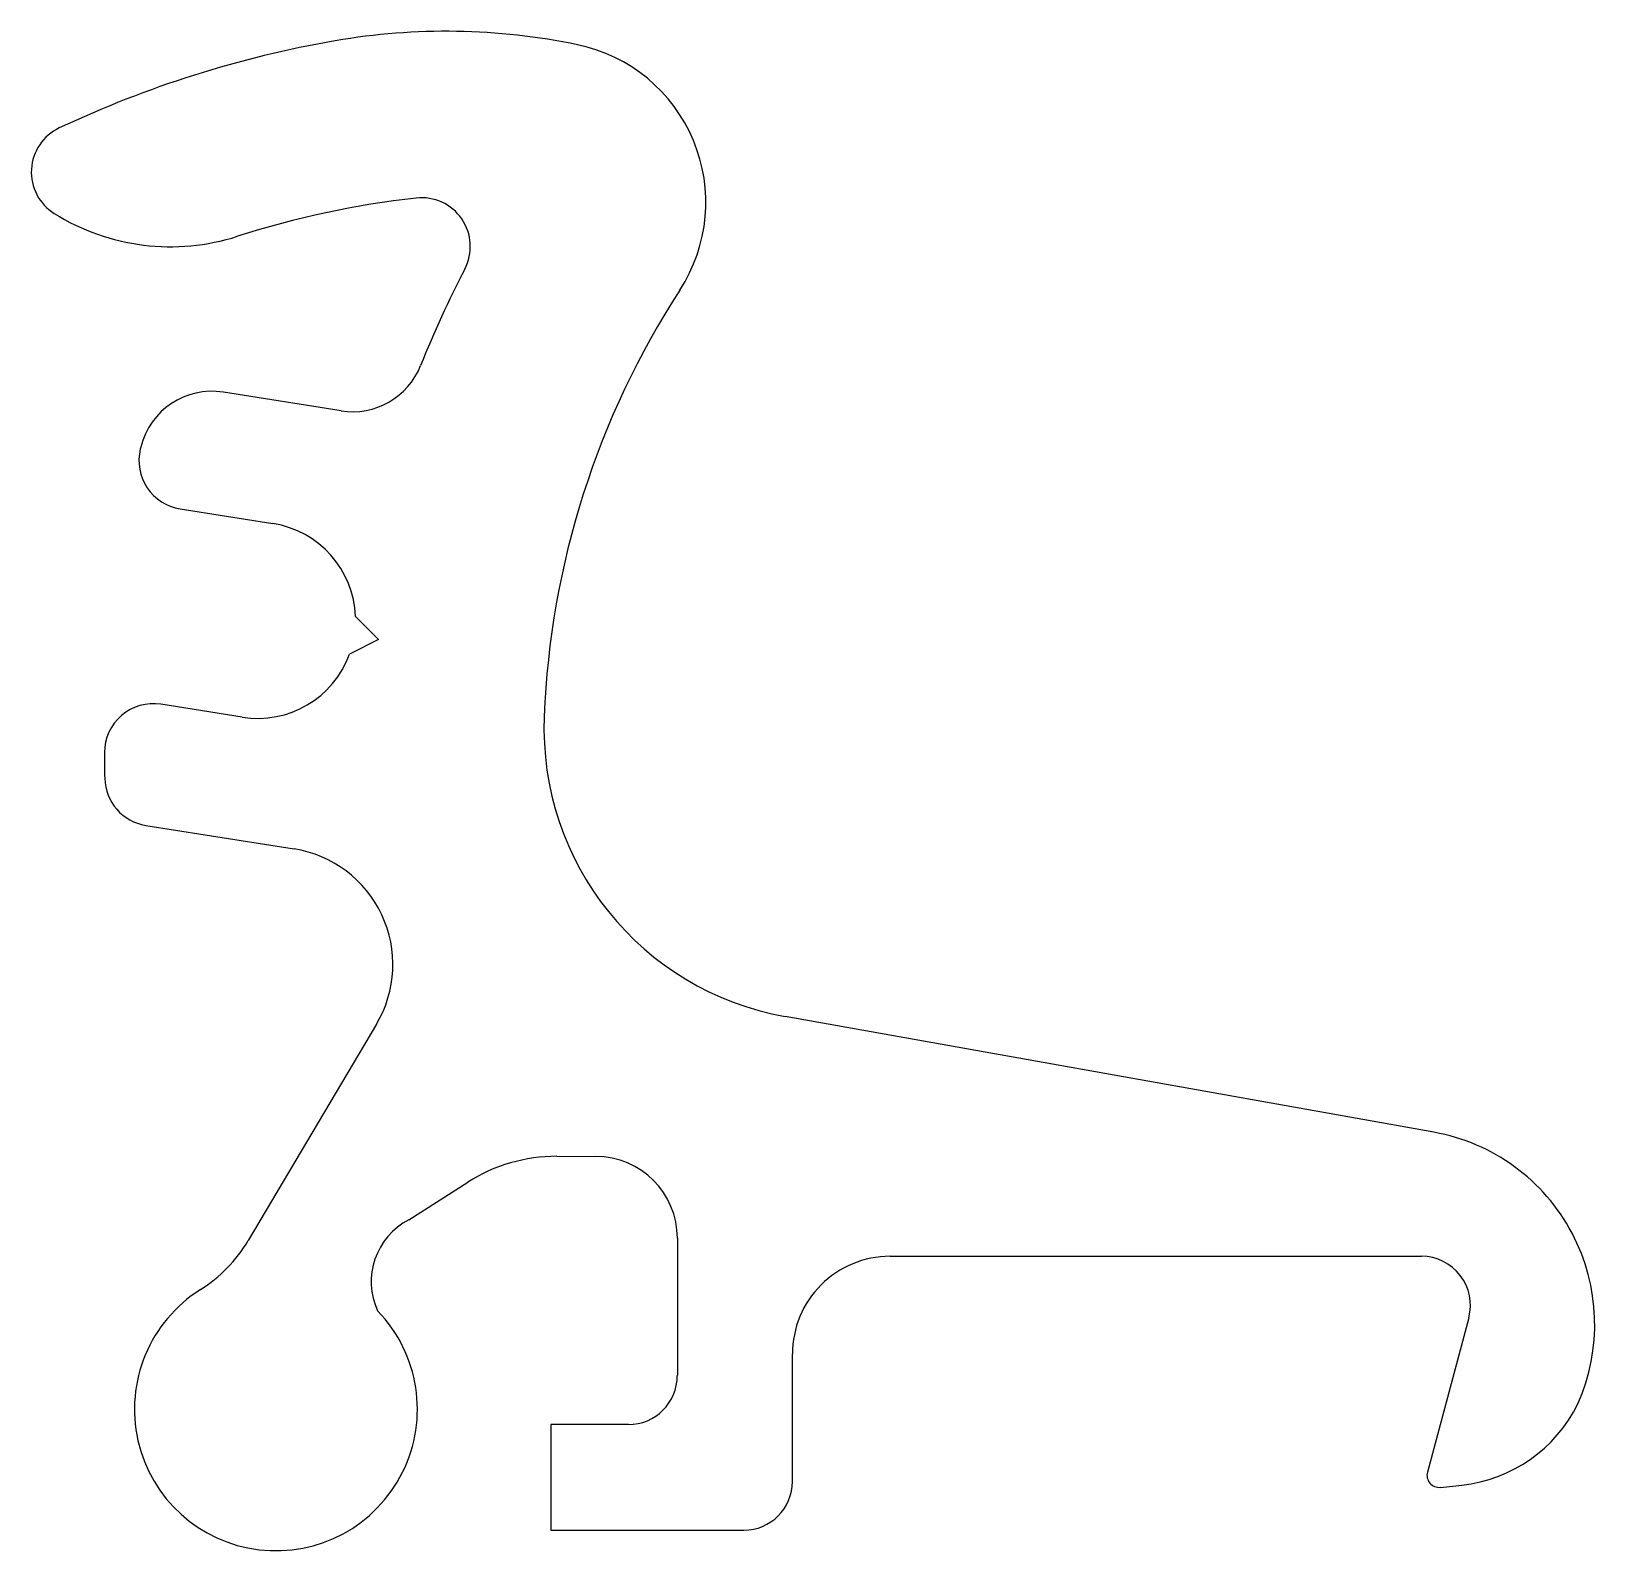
# Model space of a CAD drawing. Extents: x 403.4 to 435.4, y 707.2 to 738.3.
import ezdxf

# ---------------------------------------------------------------- set-up
doc = ezdxf.new("R2010")
doc.units = 0
doc.layers.get('0').update_dxf_attribs({"linetype": 'CONTINUOUS'})

msp = doc.modelspace()

# ---------------------------------------------------------------- linework, layer by layer
for p, q in [((409.724, 730.529), (407.308, 730.911)), ((405.616, 729.784), (405.606, 729.743)), ((406.421, 728.52), (408.324, 728.219)), ((410.018, 726.312), (410.489, 725.841)), ((410.489, 725.841), (409.896, 725.539)), ((407.696, 724.249), (406.027, 724.513)), ((405.72, 722.03), (408.758, 721.549)), ((410.448, 717.955), (407.82, 713.523)), ((432.123, 715.739), (418.825, 718.115)), ((414.145, 715.247), (414.944, 715.245)), ((411.113, 713.948), (412.321, 714.717)), ((416.615, 713.57), (416.615, 710.752)), ((420.974, 713.197), (431.871, 713.197)), ((432.837, 711.938), (431.989, 708.774)), ((418.974, 708.582), (418.974, 711.197)), ((415.61, 709.747), (414.024, 709.747)), ((414.024, 709.747), (414.024, 707.582)), ((432.257, 708.461), (432.695, 708.508)), ((414.024, 707.582), (417.974, 707.582))]:
    msp.add_line(p, q)
for centre, radius, start, end in [((413.408, 716.216), 22.227, 99.8591, 115.1966), ((411.873, 725.048), 13.262, 78.2634, 99.8595), ((413.899, 734.802), 3.3, 327.0052, 78.2635), ((404.371, 735.423), 1, 115.1968, 238.0404), ((411.371, 733.898), 1, 332.4814, 96.3415), ((413.332, 716.267), 18.739, 96.3441, 107.8094), ((406.224, 738.394), 4.501, 238.0429, 287.8086), ((431.206, 723.565), 21.365, 152.4829, 158.3234), ((431.209, 723.563), 17.339, 147.0052, 177.683), ((409.958, 732.011), 1.5, 261.0151, 338.3111), ((407.074, 729.429), 1.501, 81.0226, 166.319), ((406.578, 729.509), 1, 166.4617, 260.9735), ((408.009, 726.233), 2.011, 2.2413, 80.99), ((408.01, 726.235), 2.011, 261.0164, 339.7659), ((405.871, 723.525), 1, 81.003, 180.087), ((419.88, 724.022), 6, 177.683, 259.8726), ((431.468, 723.565), 26.598, 180.0897, 181.2254), ((405.877, 723.018), 1, 181.2464, 260.9904), ((408.383, 719.179), 2.4, 329.3364, 81.0047), ((431.42, 711.802), 4, 335.945, 79.8727), ((414.141, 711.851), 3.396, 89.9438, 122.4296), ((414.94, 713.57), 1.675, 359.999, 89.8507), ((411.77, 712.676), 1.431, 117.3426, 204.7575), ((405.239, 715.052), 3, 302.2284, 329.338), ((420.974, 711.197), 2, 89.999, 180), ((431.871, 712.197), 1, 344.9986, 90.0004), ((408.386, 710.061), 2.9, 122.2288, 44.0271), ((415.609, 710.753), 1.005, 270.0232, 359.9758), ((432.378, 711.491), 3, 276.0534, 333.9045), ((432.231, 708.71), 0.25, 165.0636, 275.9872), ((417.974, 708.582), 1, 270.0232, 359.9758)]:
    msp.add_arc(centre, radius, start, end)

doc.saveas('drawing.dxf')
